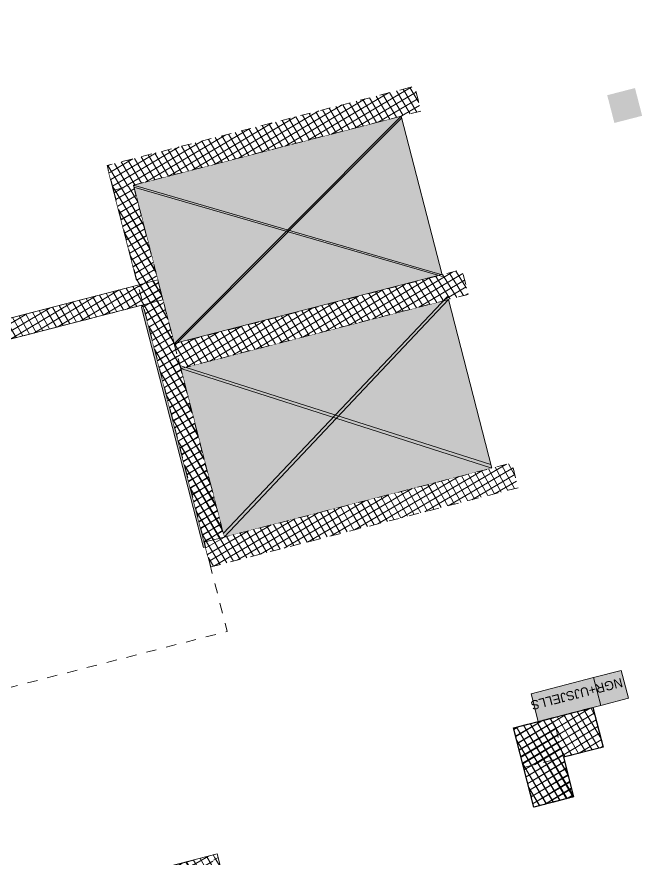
# Model space of a CAD drawing. Header units: metres. Extents: x 7515465 to 7515638, y 4752831 to 4752943.
# Drawn here: x 7515558.58 to 7515564.69, y 4752878.61 to 4752886.84 of the extents above; entities that cross this region are included whole.
import ezdxf

# ---------------------------------------------------------------- set-up
doc = ezdxf.new("R2010")
doc.units = ezdxf.units.M
doc.set_wipeout_variables(frame=1)
for name, pattern in [('Dashed Small', [141.11111111108, 70.55555555554, -70.55555555554]), ('HIDDEN', [0.375, 0.25, -0.125]), ('Wipeout_Contour', [1000, 0, -1000])]:
    doc.linetypes.add(name, pattern=pattern)
for name, color, linetype, lineweight in [('New_Drawing & Figure_Pen_No__1', 7, 'Continuous', 5), ('New_Structural - Bearing_Pen_No__1', 7, 'Continuous', 5), ('New_Structural - Bearing_Pen_No__101', 252, 'Continuous', 5), ('New_Structural - Bearing_Pen_No__27', 7, 'Continuous', 5), ('New_Structural - Bearing_Pen_No__42', 8, 'Continuous', 5)]:
    doc.layers.add(name, color=color, linetype=linetype, lineweight=lineweight)
for name, color, linetype, lineweight, true_color in [('New_Drawing & Figure_Pen_No__82', 7, 'Continuous', 5, 0xaaaaaa), ('New_Structural - Bearing_Pen_No__162', 7, 'Continuous', 5, 0xaaaaaa), ('New_Structural - Bearing_Pen_No__180', 7, 'Continuous', 5, 0xd6cda7), ('New_Structural - Bearing_Pen_No__62', 7, 'Continuous', 5, 0xaaaaaa)]:
    doc.layers.add(name, color=color, linetype=linetype, lineweight=lineweight, true_color=true_color)
doc.layers.add('New_Structural - Bearing', color=7, linetype='Continuous')
doc.styles.add('GENERATED_STYLE_2', font='GOTHIC.TTF')
pattern_1 = [(44.99999999999999, (-27108401.52130333, 59053074.94903519), (-63.63960862090526, 63.63960862090531), [])]
pattern_2 = [(44.99999999999999, (-27108401.52130333, 59053074.94903519), (-45.96193909124158, 45.96193909124162), []), (135.0000000000002, (-27108401.52130333, 59053074.94903519), (45.96193909124145, 45.96193909124175), [])]

# ---------------------------------------------------------------- blocks, each defined once
blk = doc.blocks.new('Wall_2', base_point=(-193387.193404682, 181630.8009172082))
at = {"color": 254, "linetype": 'Wipeout_Contour', "lineweight": 0, "ltscale": 1058448.99315677}
blk.add_wipeout([(-192198.61114723238, 182287.6795434952), (-189978.41359900314, 183514.6878606901), (-190075.15426641706, 183689.73426388207), (-192295.3518146463, 182462.72594667974)], dxfattribs=at).dxf.layer = 'New_Structural - Bearing'
at = {"color": 254, "linetype": 'Wipeout_Contour', "lineweight": 0, "ltscale": 1060907.087523143}
blk.add_wipeout([(-192470.39821782708, 182365.98527926952), (-193483.9340720959, 181805.84732039273), (-193387.19340468198, 181630.8009172082), (-192373.6575504169, 182190.93887608498)], dxfattribs=at).dxf.layer = 'New_Structural - Bearing'
at = {"layer": 'New_Structural - Bearing_Pen_No__1', "color": 7, "linetype": 'Continuous', "lineweight": 5, "flags": 128}
for points in [[(-190075.154266417, 183689.734263882), (-191734.3452722505, 182772.7702911869)], [(-192198.6111472324, 182287.6795434952), (-189978.4135990031, 183514.6878606901)], [(-191909.391675435, 182676.0296237767), (-193483.9340720959, 181805.8473203927)], [(-193387.193404682, 181630.8009172082), (-192418.2943832316, 182166.2700058892)]]:
    blk.add_lwpolyline(points, dxfattribs=at)
at = {"layer": 'New_Structural - Bearing_Pen_No__27', "color": 7, "linetype": 'Continuous', "lineweight": 5}
for p, q in [((-192198.6111472324, 182287.6795434952), (-192295.3518146463, 182462.7259466797)), ((-192470.3982178271, 182365.9852792695), (-192373.6575504169, 182190.938876085))]:
    blk.add_line(p, q, dxfattribs=at)
blk = doc.blocks.new('Wall_3', base_point=(-191637.604604844, 182597.7238880172))
at = {"color": 254, "linetype": 'Wipeout_Contour', "lineweight": 0, "ltscale": 1064842.898525268}
blk.add_wipeout([(-191734.34527225047, 182772.7702911869), (-193040.34428232163, 185135.8967342228), (-193215.3906855099, 185039.1560668126), (-191909.391675435, 182676.0296237767)], dxfattribs=at).dxf.layer = 'New_Structural - Bearing'
at = {"layer": 'New_Structural - Bearing_Pen_No__1', "color": 7, "linetype": 'Continuous', "lineweight": 5, "flags": 128}
for points in [[(-191734.3452722505, 182772.7702911869), (-193040.3442823216, 185135.8967342228)], [(-193215.3906855099, 185039.1560668126), (-191909.391675435, 182676.0296237767)]]:
    blk.add_lwpolyline(points, dxfattribs=at)
blk = doc.blocks.new('Wall_5', base_point=(-191637.604604844, 182597.7238880172))
at = {"color": 254, "linetype": 'Wipeout_Contour', "lineweight": 0, "ltscale": 1064842.898525268}
blk.add_wipeout([(-191734.34527225047, 182772.7702911869), (-193040.34428232163, 185135.8967342228), (-193215.3906855099, 185039.1560668126), (-191909.391675435, 182676.0296237767)], dxfattribs=at).dxf.layer = 'New_Structural - Bearing'
at = {"layer": 'New_Structural - Bearing_Pen_No__1', "color": 7, "linetype": 'Continuous', "lineweight": 5, "flags": 128}
for points in [[(-191734.3452722505, 182772.7702911869), (-193040.3442823216, 185135.8967342228)], [(-193215.3906855099, 185039.1560668126), (-191909.391675435, 182676.0296237767)]]:
    blk.add_lwpolyline(points, dxfattribs=at)
blk = doc.blocks.new('Wall_6', base_point=(-193387.193404682, 181630.8009172082))
at = {"color": 254, "linetype": 'Wipeout_Contour', "lineweight": 0, "ltscale": 1058448.99315677}
blk.add_wipeout([(-192198.61114723238, 182287.6795434952), (-189978.41359900314, 183514.6878606901), (-190075.15426641706, 183689.73426388207), (-192295.3518146463, 182462.72594667974)], dxfattribs=at).dxf.layer = 'New_Structural - Bearing'
at = {"color": 254, "linetype": 'Wipeout_Contour', "lineweight": 0, "ltscale": 1060907.087523143}
blk.add_wipeout([(-192470.39821782708, 182365.98527926952), (-193483.9340720959, 181805.84732039273), (-193387.19340468198, 181630.8009172082), (-192373.6575504169, 182190.93887608498)], dxfattribs=at).dxf.layer = 'New_Structural - Bearing'
at = {"layer": 'New_Structural - Bearing_Pen_No__1', "color": 7, "linetype": 'Continuous', "lineweight": 5, "flags": 128}
for points in [[(-190075.154266417, 183689.734263882), (-191734.3452722505, 182772.7702911869)], [(-192198.6111472324, 182287.6795434952), (-189978.4135990031, 183514.6878606901)], [(-191909.391675435, 182676.0296237767), (-193483.9340720959, 181805.8473203927)], [(-193387.193404682, 181630.8009172082), (-192418.2943832316, 182166.2700058892)]]:
    blk.add_lwpolyline(points, dxfattribs=at)
at = {"layer": 'New_Structural - Bearing_Pen_No__27', "color": 7, "linetype": 'Continuous', "lineweight": 5}
for p, q in [((-192198.6111472324, 182287.6795434952), (-192295.3518146463, 182462.7259466797)), ((-192470.3982178271, 182365.9852792695), (-192373.6575504169, 182190.938876085))]:
    blk.add_line(p, q, dxfattribs=at)
blk = doc.blocks.new('Wall_7', base_point=(-191637.604604844, 182597.7238880172))
at = {"color": 254, "linetype": 'Wipeout_Contour', "lineweight": 0, "ltscale": 1064842.898525268}
blk.add_wipeout([(-191734.34527225047, 182772.7702911869), (-193040.34428232163, 185135.8967342228), (-193215.3906855099, 185039.1560668126), (-191909.391675435, 182676.0296237767)], dxfattribs=at).dxf.layer = 'New_Structural - Bearing'
at = {"layer": 'New_Structural - Bearing_Pen_No__1', "color": 7, "linetype": 'Continuous', "lineweight": 5, "flags": 128}
for points in [[(-191734.3452722505, 182772.7702911869), (-193040.3442823216, 185135.8967342228)], [(-193215.3906855099, 185039.1560668126), (-191909.391675435, 182676.0296237767)]]:
    blk.add_lwpolyline(points, dxfattribs=at)
blk = doc.blocks.new('Wall_8', base_point=(-191637.604604844, 182597.7238880172))
at = {"color": 254, "linetype": 'Wipeout_Contour', "lineweight": 0, "ltscale": 1064842.898525268}
blk.add_wipeout([(-191734.34527225047, 182772.7702911869), (-193040.34428232163, 185135.8967342228), (-193215.3906855099, 185039.1560668126), (-191909.391675435, 182676.0296237767)], dxfattribs=at).dxf.layer = 'New_Structural - Bearing'
at = {"layer": 'New_Structural - Bearing_Pen_No__1', "color": 7, "linetype": 'Continuous', "lineweight": 5, "flags": 128}
for points in [[(-191734.3452722505, 182772.7702911869), (-193040.3442823216, 185135.8967342228)], [(-193215.3906855099, 185039.1560668126), (-191909.391675435, 182676.0296237767)]]:
    blk.add_lwpolyline(points, dxfattribs=at)
blk = doc.blocks.new('Wall_9', base_point=(-191637.604604844, 182597.7238880172))
at = {"color": 254, "linetype": 'Wipeout_Contour', "lineweight": 0, "ltscale": 1064842.898525268}
blk.add_wipeout([(-191734.34527225047, 182772.7702911869), (-193040.34428232163, 185135.8967342228), (-193215.3906855099, 185039.1560668126), (-191909.391675435, 182676.0296237767)], dxfattribs=at).dxf.layer = 'New_Structural - Bearing'
at = {"layer": 'New_Structural - Bearing_Pen_No__1', "color": 7, "linetype": 'Continuous', "lineweight": 5, "flags": 128}
for points in [[(-191734.3452722505, 182772.7702911869), (-193040.3442823216, 185135.8967342228)], [(-193215.3906855099, 185039.1560668126), (-191909.391675435, 182676.0296237767)]]:
    blk.add_lwpolyline(points, dxfattribs=at)
blk = doc.blocks.new('Wall_10', base_point=(-193387.193404682, 181630.8009172082))
at = {"color": 254, "linetype": 'Wipeout_Contour', "lineweight": 0, "ltscale": 1058448.99315677}
blk.add_wipeout([(-192198.61114723238, 182287.6795434952), (-189978.41359900314, 183514.6878606901), (-190075.15426641706, 183689.73426388207), (-192295.3518146463, 182462.72594667974)], dxfattribs=at).dxf.layer = 'New_Structural - Bearing'
at = {"color": 254, "linetype": 'Wipeout_Contour', "lineweight": 0, "ltscale": 1060907.087523143}
blk.add_wipeout([(-192470.39821782708, 182365.98527926952), (-193483.9340720959, 181805.84732039273), (-193387.19340468198, 181630.8009172082), (-192373.6575504169, 182190.93887608498)], dxfattribs=at).dxf.layer = 'New_Structural - Bearing'
at = {"layer": 'New_Structural - Bearing_Pen_No__1', "color": 7, "linetype": 'Continuous', "lineweight": 5, "flags": 128}
for points in [[(-190075.154266417, 183689.734263882), (-191734.3452722505, 182772.7702911869)], [(-192198.6111472324, 182287.6795434952), (-189978.4135990031, 183514.6878606901)], [(-191909.391675435, 182676.0296237767), (-193483.9340720959, 181805.8473203927)], [(-193387.193404682, 181630.8009172082), (-192418.2943832316, 182166.2700058892)]]:
    blk.add_lwpolyline(points, dxfattribs=at)
at = {"layer": 'New_Structural - Bearing_Pen_No__27', "color": 7, "linetype": 'Continuous', "lineweight": 5}
for p, q in [((-192198.6111472324, 182287.6795434952), (-192295.3518146463, 182462.7259466797)), ((-192470.3982178271, 182365.9852792695), (-192373.6575504169, 182190.938876085))]:
    blk.add_line(p, q, dxfattribs=at)
blk = doc.blocks.new('Wall_11', base_point=(-192373.6575504281, 182190.9388760701))
at = {"color": 254, "linetype": 'Wipeout_Contour', "lineweight": 0, "ltscale": 1053906.958562877}
blk.add_wipeout([(-192373.6575504318, 182190.93887607747), (-190903.14050896093, 179530.1269774511), (-190728.0941057764, 179626.86764486128), (-192198.61114724725, 182287.67954348767)], dxfattribs=at).dxf.layer = 'New_Structural - Bearing'
at = {"layer": 'New_Structural - Bearing_Pen_No__1', "color": 7, "linetype": 'Continuous', "lineweight": 5, "flags": 128}
for points in [[(-190728.0941057764, 179626.8676448613), (-192198.6111472473, 182287.6795434877)], [(-192373.6575504318, 182190.9388760775), (-190903.1405089609, 179530.1269774511)], [(-190903.1405089609, 179530.1269774511), (-190728.0941057764, 179626.8676448613)]]:
    blk.add_lwpolyline(points, dxfattribs=at)
blk = doc.blocks.new('Wall_12', base_point=(-191637.604604844, 182597.7238880172))
at = {"color": 254, "linetype": 'Wipeout_Contour', "lineweight": 0, "ltscale": 1064842.898525268}
blk.add_wipeout([(-191734.34527225047, 182772.7702911869), (-193040.34428232163, 185135.8967342228), (-193215.3906855099, 185039.1560668126), (-191909.391675435, 182676.0296237767)], dxfattribs=at).dxf.layer = 'New_Structural - Bearing'
at = {"layer": 'New_Structural - Bearing_Pen_No__1', "color": 7, "linetype": 'Continuous', "lineweight": 5, "flags": 128}
for points in [[(-191734.3452722505, 182772.7702911869), (-193040.3442823216, 185135.8967342228)], [(-193215.3906855099, 185039.1560668126), (-191909.391675435, 182676.0296237767)]]:
    blk.add_lwpolyline(points, dxfattribs=at)
blk = doc.blocks.new('Slab_4', base_point=(-209152.8618583754, 189560.4187105522))
at = {"layer": 'New_Structural - Bearing_Pen_No__62', "color": 253, "linetype": 'HIDDEN', "lineweight": 5, "true_color": 0xaaaaaa, "flags": 128}
blk.add_lwpolyline([(-190751.6841235049, 179669.5523592383), (-192198.6111472286, 182287.6795434877), (-189316.0774598792, 183880.7327435538), (-187869.1504361629, 181262.6055593044)], close=True, dxfattribs=at)
blk = doc.blocks.new('Wall_23', base_point=(-190061.3137764372, 183468.8772592917))
at = {"layer": 'New_Structural - Bearing_Pen_No__162', "linetype": 'Continuous', "lineweight": 5, "true_color": 0xaaaaaa}
for points in [[(-192361.7091612965, 182334.7148138434), (-192388.8877043985, 182342.5459567904), (-192379.2140043192, 182325.041113764)], [(-192171.4593595751, 182279.8968154788), (-192198.6379026771, 182287.7279584259), (-192188.964202594, 182270.2231153995)]]:
    blk.add_hatch(color=253, dxfattribs=at).paths.add_polyline_path(points)
at = {"color": 254, "linetype": 'Wipeout_Contour', "lineweight": 0, "ltscale": 794870.589082917}
blk.add_wipeout([(-192198.63790267706, 182287.7279573083), (-192361.7091612965, 182334.7148149535), (-192303.66696080565, 182229.6857568249)], dxfattribs=at).dxf.layer = 'New_Structural - Bearing'
at = {"layer": 'New_Structural - Bearing_Pen_No__101', "linetype": 'Continuous', "lineweight": 5}
h = blk.add_hatch(dxfattribs=at)
h.set_pattern_fill('MASONRY_BLOCK', color=252, style=0, pattern_type=2)
h.set_pattern_definition(pattern_1)
h.paths.add_polyline_path([(-192198.6379026771, 182287.7279573083), (-192361.7091612965, 182334.7148149535), (-192303.6669608057, 182229.6857568249)])
at = {"layer": 'New_Structural - Bearing_Pen_No__162', "linetype": 'Continuous', "lineweight": 5, "true_color": 0xaaaaaa}
for points in [[(-190129.0296650454, 183591.4111723453), (-192371.382861536, 182352.2196611688), (-192361.7091743648, 182334.7148140073), (-190119.3559778742, 183573.9063251838)], [(-192171.4593595751, 182279.8968156353), (-190051.640076194, 183451.3724164292), (-190061.3137764335, 183468.8772592917), (-192181.1330598146, 182297.4016584978)], [(-192388.8877043985, 182342.5459565446), (-192361.7091612965, 182334.7148140073), (-192371.3828613795, 182352.2196570262)], [(-192198.6379026771, 182287.7279581726), (-192171.4593595751, 182279.8968156353), (-192181.1330596581, 182297.4016586617)]]:
    blk.add_hatch(color=253, dxfattribs=at).paths.add_polyline_path(points)
at = {"color": 254, "linetype": 'Wipeout_Contour', "lineweight": 0, "ltscale": 794948.8292588308}
blk.add_wipeout([(-192361.7091612965, 182334.71481347087), (-192198.63790267706, 182287.727958262), (-192256.6801031679, 182392.75701639804)], dxfattribs=at).dxf.layer = 'New_Structural - Bearing'
at = {"layer": 'New_Structural - Bearing_Pen_No__101', "linetype": 'Continuous', "lineweight": 5}
h = blk.add_hatch(dxfattribs=at)
h.set_pattern_fill('MASONRY_BLOCK', color=252, style=0, pattern_type=2)
h.set_pattern_definition(pattern_1)
h.paths.add_polyline_path([(-192361.7091612965, 182334.7148134708), (-192198.6379026771, 182287.727958262), (-192256.6801031679, 182392.757016398)])
at = {"layer": 'New_Structural - Bearing_Pen_No__1', "color": 7, "linetype": 'Continuous', "lineweight": 5}
blk.add_line((-192361.7091612965, 182334.7148140073), (-192303.6669598594, 182229.6857568249), dxfattribs=at)
at = {"layer": 'New_Structural - Bearing_Pen_No__1', "color": 7, "linetype": 'Continuous', "lineweight": 5, "flags": 128}
blk.add_lwpolyline([(-192388.8877043985, 182342.5459566265), (-192379.2140041627, 182325.041113764)], dxfattribs=at)
at = {"color": 254, "linetype": 'Wipeout_Contour', "lineweight": 0, "ltscale": 1058351.963124167}
blk.add_wipeout([(-192198.6379026771, 182287.727958262), (-190061.3137764335, 183468.87725929174), (-190119.35597787428, 183573.9063164741), (-192256.6801041216, 182392.75701544437)], dxfattribs=at).dxf.layer = 'New_Structural - Bearing'
at = {"layer": 'New_Structural - Bearing_Pen_No__101', "linetype": 'Continuous', "lineweight": 5}
h = blk.add_hatch(dxfattribs=at)
h.set_pattern_fill('MASONRY_BLOCK', color=252, style=0, pattern_type=2)
h.set_pattern_definition(pattern_1)
h.paths.add_polyline_path([(-192198.6379026771, 182287.727958262), (-190061.3137764335, 183468.8772592917), (-190119.3559778742, 183573.9063164741), (-192256.6801041216, 182392.7570154443)])
at = {"layer": 'New_Structural - Bearing_Pen_No__1', "color": 7, "linetype": 'Continuous', "lineweight": 5}
for p, q in [((-190119.3559778742, 183573.9063164741), (-192256.6801041216, 182392.7570154443)), ((-192198.6379026771, 182287.727958262), (-190061.3137764335, 183468.8772592917)), ((-192256.6801041216, 182392.7570154443), (-192361.7091612965, 182334.7148140073)), ((-192198.6379026771, 182287.727958262), (-192188.9642024338, 182270.2231153995))]:
    blk.add_line(p, q, dxfattribs=at)
at = {"layer": 'New_Structural - Bearing_Pen_No__1', "color": 7, "linetype": 'Continuous', "lineweight": 5, "flags": 128}
for points in [[(-190129.0296781138, 183591.4111593366), (-192388.8877043985, 182342.5459566265)], [(-190119.3559778742, 183573.9063164741), (-190129.0296781138, 183591.4111593366)], [(-190061.3137764335, 183468.8772592917), (-190119.3559778742, 183573.9063164741)], [(-192171.4593595751, 182279.8968156353), (-190051.640076194, 183451.3724164292)], [(-190051.640076194, 183451.3724164292), (-190061.3137764335, 183468.8772592917)]]:
    blk.add_lwpolyline(points, dxfattribs=at)
blk = doc.blocks.new('Wall_27', base_point=(-186124.2004959248, 182406.5542642549))
at = {"color": 254, "linetype": 'Wipeout_Contour', "lineweight": 0, "ltscale": 1046001.69174386}
blk.add_wipeout([(-185905.3924919441, 182527.48009851578), (-186846.37973239642, 184230.13975850496), (-187065.1877363771, 184109.21392424408), (-186124.20049592477, 182406.5542642549)], dxfattribs=at).dxf.layer = 'New_Structural - Bearing'
at = {"layer": 'New_Structural - Bearing_Pen_No__42', "linetype": 'Continuous', "lineweight": 5}
h = blk.add_hatch(dxfattribs=at)
h.set_pattern_fill('CONCRETE_BLOCK', color=8, style=0, pattern_type=2)
h.set_pattern_definition(pattern_2)
h.paths.add_polyline_path([(-185905.3924919441, 182527.4800985157), (-186846.3797323965, 184230.1397585049), (-187065.1877363771, 184109.213924244), (-186124.2004959248, 182406.5542642549)])
at = {"layer": 'New_Structural - Bearing_Pen_No__42', "color": 8, "linetype": 'Dashed Small', "lineweight": 5, "flags": 128}
for points in [[(-185905.3924919441, 182527.4800985157), (-186846.3797323965, 184230.1397585049)], [(-187065.1877363771, 184109.213924244), (-186124.2004959248, 182406.5542642549)], [(-186124.2004959248, 182406.5542642549), (-185905.3924919441, 182527.4800985157)]]:
    blk.add_lwpolyline(points, dxfattribs=at)
blk = doc.blocks.new('Wall_28', base_point=(-185928.4848941974, 182052.4186867848))
at = {"layer": 'New_Structural - Bearing', "linetype": 'Continuous', "lineweight": 0, "true_color": 0x000000}
h = blk.add_hatch(dxfattribs=at)
h.set_pattern_fill('CONCRETE_BLOCK', color=18, style=0, pattern_type=2)
h.set_pattern_definition(pattern_2)
h.paths.add_polyline_path([(-186967.3055653423, 184448.9477637708), (-187186.1135705933, 184328.0219257176), (-186846.3797323443, 184230.1397585198)])
h = blk.add_hatch(dxfattribs=at)
h.set_pattern_fill('CONCRETE_BLOCK', color=18, style=0, pattern_type=2)
h.set_pattern_definition(pattern_2)
h.paths.add_polyline_path([(-186846.3797323443, 184230.1397572532), (-187186.1135705933, 184328.0219295099), (-187065.1877375953, 184109.2139242589)])
h = blk.add_hatch(dxfattribs=at)
h.set_pattern_fill('CONCRETE_BLOCK', color=18, style=0, pattern_type=2)
h.set_pattern_definition(pattern_2)
h.paths.add_polyline_path([(-187065.187736325, 184109.2139242589), (-185928.4848941974, 182052.4186867848), (-185709.676890213, 182173.3445210531), (-186846.3797323443, 184230.1397585198)])
at = {"layer": 'New_Structural - Bearing_Pen_No__27', "color": 7, "linetype": 'Continuous', "lineweight": 5, "flags": 128}
for points in [[(-187186.1135705933, 184328.0219282433), (-186967.3055666126, 184448.9477625042)], [(-187186.1135705933, 184328.0219282433), (-185928.4848941974, 182052.4186867848)], [(-185709.676890213, 182173.3445210531), (-186846.3797323443, 184230.1397585198)], [(-185709.676890213, 182173.3445210531), (-185928.4848941974, 182052.4186867848)]]:
    blk.add_lwpolyline(points, dxfattribs=at)
blk = doc.blocks.new('Column_89', base_point=(-194070.0244152807, 183025.5309308693))
at = {"color": 254, "linetype": 'Wipeout_Contour', "lineweight": 0, "ltscale": 1067046.443266041}
blk.add_wipeout([(-193210.88024084273, 181729.3842233047), (-194710.360585738, 184442.6034727022), (-194929.1685897224, 184321.67763844132), (-193429.68824482712, 181608.4583890438)], dxfattribs=at).dxf.layer = 'New_Structural - Bearing'
at = {"layer": 'New_Structural - Bearing_Pen_No__42', "linetype": 'Continuous', "lineweight": 5}
h = blk.add_hatch(dxfattribs=at)
h.set_pattern_fill('CONCRETE_BLOCK', color=8, style=0, pattern_type=2)
h.set_pattern_definition(pattern_2)
h.paths.add_polyline_path([(-193210.8802408427, 181729.3842233047), (-194710.360585738, 184442.6034727022), (-194929.1685897224, 184321.6776384413), (-193429.6882448271, 181608.4583890438)])
at = {"layer": 'New_Structural - Bearing_Pen_No__42', "color": 8, "linetype": 'Dashed Small', "lineweight": 5, "flags": 128}
blk.add_lwpolyline([(-193210.8802408427, 181729.3842233047), (-194710.360585738, 184442.6034727022), (-194929.1685897224, 184321.6776384413), (-193429.6882448271, 181608.4583890438)], close=True, dxfattribs=at)
blk = doc.blocks.new('Column_90', base_point=(-192499.2155195288, 184007.9053060636))
at = {"color": 254, "linetype": 'Wipeout_Contour', "lineweight": 0, "ltscale": 1065195.260084707}
blk.add_wipeout([(-191688.441678796, 182799.28180009127), (-193091.18135627735, 185337.4546462968), (-193309.989360258, 185216.52881203592), (-191907.24968277666, 182678.3559658304)], dxfattribs=at).dxf.layer = 'New_Structural - Bearing'
at = {"layer": 'New_Structural - Bearing_Pen_No__42', "linetype": 'Continuous', "lineweight": 5}
h = blk.add_hatch(dxfattribs=at)
h.set_pattern_fill('CONCRETE_BLOCK', color=8, style=0, pattern_type=2)
h.set_pattern_definition(pattern_2)
h.paths.add_polyline_path([(-191688.441678796, 182799.2818000913), (-193091.1813562773, 185337.4546462968), (-193309.989360258, 185216.5288120359), (-191907.2496827766, 182678.3559658304)])
at = {"layer": 'New_Structural - Bearing_Pen_No__42', "color": 8, "linetype": 'Dashed Small', "lineweight": 5, "flags": 128}
blk.add_lwpolyline([(-191688.441678796, 182799.2818000913), (-193091.1813562773, 185337.4546462968), (-193309.989360258, 185216.5288120359), (-191907.2496827766, 182678.3559658304)], close=True, dxfattribs=at)
blk = doc.blocks.new('Column_91', base_point=(-190744.1427545846, 184863.603611812))
at = {"color": 254, "linetype": 'Wipeout_Contour', "lineweight": 0, "ltscale": 1062510.981170863}
blk.add_wipeout([(-189884.99858014655, 183567.45690424737), (-191384.4789250381, 186280.6761536449), (-191603.2869290225, 186159.75031937656), (-190103.80658413094, 183446.5310699865)], dxfattribs=at).dxf.layer = 'New_Structural - Bearing'
at = {"layer": 'New_Structural - Bearing_Pen_No__42', "linetype": 'Continuous', "lineweight": 5}
h = blk.add_hatch(dxfattribs=at)
h.set_pattern_fill('CONCRETE_BLOCK', color=8, style=0, pattern_type=2)
h.set_pattern_definition(pattern_2)
h.paths.add_polyline_path([(-189884.9985801466, 183567.4569042474), (-191384.4789250381, 186280.6761536449), (-191603.2869290225, 186159.7503193766), (-190103.806584131, 183446.5310699865)])
at = {"layer": 'New_Structural - Bearing_Pen_No__42', "color": 8, "linetype": 'Dashed Small', "lineweight": 5, "flags": 128}
blk.add_lwpolyline([(-189884.9985801466, 183567.4569042474), (-191384.4789250381, 186280.6761536449), (-191603.2869290225, 186159.7503193766), (-190103.806584131, 183446.5310699865)], close=True, dxfattribs=at)
blk = doc.blocks.new('Column_92', base_point=(-191705.7136966325, 182675.4808961749))
at = {"color": 254, "linetype": 'Wipeout_Contour', "lineweight": 0, "ltscale": 1059239.577973755}
blk.add_wipeout([(-193210.88019118836, 181729.3842712641), (-190103.80653465545, 183446.53111789378), (-190200.5472020731, 183621.57752108577), (-193307.620858606, 181904.43067444864)], dxfattribs=at).dxf.layer = 'New_Structural - Bearing'
at = {"layer": 'New_Structural - Bearing_Pen_No__42', "linetype": 'Continuous', "lineweight": 5}
h = blk.add_hatch(dxfattribs=at)
h.set_pattern_fill('CONCRETE_BLOCK', color=8, style=0, pattern_type=2)
h.set_pattern_definition(pattern_2)
h.paths.add_polyline_path([(-193210.8801911883, 181729.3842712641), (-190103.8065346554, 183446.5311178938), (-190200.547202073, 183621.5775210857), (-193307.620858606, 181904.4306744486)])
at = {"layer": 'New_Structural - Bearing_Pen_No__42', "color": 8, "linetype": 'Dashed Small', "lineweight": 5, "flags": 128}
blk.add_lwpolyline([(-193210.8801911883, 181729.3842712641), (-190103.8065346554, 183446.5311178938), (-190200.547202073, 183621.5775210857), (-193307.620858606, 181904.4306744486)], close=True, dxfattribs=at)
blk = doc.blocks.new('Column_138', base_point=(-194070.0244152248, 183025.5309308842))
at = {"layer": 'New_Structural - Bearing_Pen_No__42', "linetype": 'Continuous', "lineweight": 5}
h = blk.add_hatch(dxfattribs=at)
h.set_pattern_fill('CONCRETE_BLOCK', color=8, style=0, pattern_type=2)
h.set_pattern_definition(pattern_2)
h.paths.add_polyline_path([(-193210.8802407831, 181729.3842233196), (-194710.3605856821, 184442.6034727171), (-194929.1685896628, 184321.6776384488), (-193429.6882447675, 181608.4583890587)])
at = {"layer": 'New_Structural - Bearing_Pen_No__42', "color": 8, "linetype": 'Dashed Small', "lineweight": 5, "flags": 128}
blk.add_lwpolyline([(-193210.8802407831, 181729.3842233196), (-194710.3605856821, 184442.6034727171), (-194929.1685896628, 184321.6776384488), (-193429.6882447675, 181608.4583890587)], close=True, dxfattribs=at)
blk = doc.blocks.new('Column_139', base_point=(-192499.2155194767, 184007.9053060934))
at = {"layer": 'New_Structural - Bearing_Pen_No__42', "linetype": 'Continuous', "lineweight": 5}
h = blk.add_hatch(dxfattribs=at)
h.set_pattern_fill('CONCRETE_BLOCK', color=8, style=0, pattern_type=2)
h.set_pattern_definition(pattern_2)
h.paths.add_polyline_path([(-191688.4416787438, 182799.2818001211), (-193091.1813562252, 185337.4546463266), (-193309.9893602096, 185216.5288120583), (-191907.2496827282, 182678.3559658602)])
at = {"layer": 'New_Structural - Bearing_Pen_No__42', "color": 8, "linetype": 'Dashed Small', "lineweight": 5, "flags": 128}
blk.add_lwpolyline([(-191688.4416787438, 182799.2818001211), (-193091.1813562252, 185337.4546463266), (-193309.9893602096, 185216.5288120583), (-191907.2496827282, 182678.3559658602)], close=True, dxfattribs=at)
blk = doc.blocks.new('Column_140', base_point=(-190744.1427545398, 184863.6036118269))
at = {"layer": 'New_Structural - Bearing_Pen_No__42', "linetype": 'Continuous', "lineweight": 5}
h = blk.add_hatch(dxfattribs=at)
h.set_pattern_fill('CONCRETE_BLOCK', color=8, style=0, pattern_type=2)
h.set_pattern_definition(pattern_2)
h.paths.add_polyline_path([(-189884.9985801019, 183567.4569042623), (-191384.4789249972, 186280.6761536598), (-191603.2869289815, 186159.7503193915), (-190103.8065840825, 183446.5310700014)])
at = {"layer": 'New_Structural - Bearing_Pen_No__42', "color": 8, "linetype": 'Dashed Small', "lineweight": 5, "flags": 128}
blk.add_lwpolyline([(-189884.9985801019, 183567.4569042623), (-191384.4789249972, 186280.6761536598), (-191603.2869289815, 186159.7503193915), (-190103.8065840825, 183446.5310700014)], close=True, dxfattribs=at)
blk = doc.blocks.new('Column_141', base_point=(-191705.7136965729, 182675.4808961749))
at = {"layer": 'New_Structural - Bearing_Pen_No__42', "linetype": 'Continuous', "lineweight": 5}
h = blk.add_hatch(dxfattribs=at)
h.set_pattern_fill('CONCRETE_BLOCK', color=8, style=0, pattern_type=2)
h.set_pattern_definition(pattern_2)
h.paths.add_polyline_path([(-193210.8801911287, 181729.3842712641), (-190103.8065346032, 183446.5311178938), (-190200.5472020172, 183621.5775210857), (-193307.6208585426, 181904.4306744486)])
at = {"layer": 'New_Structural - Bearing_Pen_No__42', "color": 8, "linetype": 'Dashed Small', "lineweight": 5, "flags": 128}
blk.add_lwpolyline([(-193210.8801911287, 181729.3842712641), (-190103.8065346032, 183446.5311178938), (-190200.5472020172, 183621.5775210857), (-193307.6208585426, 181904.4306744486)], close=True, dxfattribs=at)
blk = doc.blocks.new('Wall_31', base_point=(-192198.6111472286, 182287.6795434877))
at = {"layer": 'New_Structural - Bearing', "linetype": 'Continuous', "lineweight": 0, "true_color": 0x000000}
h = blk.add_hatch(dxfattribs=at)
h.set_pattern_fill('CONCRETE_BLOCK', color=18, style=0, pattern_type=2)
h.set_pattern_definition(pattern_2)
h.paths.add_polyline_path([(-192295.3518146463, 182462.7259466797), (-192470.3982178271, 182365.9852792695), (-192373.6575504169, 182190.938876085), (-192198.6111472324, 182287.6795434952)])
h = blk.add_hatch(dxfattribs=at)
h.set_pattern_fill('CONCRETE_BLOCK', color=18, style=0, pattern_type=2)
h.set_pattern_definition(pattern_2)
h.paths.add_polyline_path([(-192295.3518146463, 182462.7259466797), (-192470.3982178271, 182365.9852792695), (-192373.6575504169, 182190.938876085), (-192198.6111472324, 182287.6795434952)])
h = blk.add_hatch(dxfattribs=at)
h.set_pattern_fill('CONCRETE_BLOCK', color=18, style=0, pattern_type=2)
h.set_pattern_definition(pattern_2)
h.paths.add_polyline_path([(-192295.3518146463, 182462.7259466797), (-192470.3982178271, 182365.9852792695), (-192373.6575504169, 182190.938876085), (-192198.6111472324, 182287.6795434952)])
h = blk.add_hatch(dxfattribs=at)
h.set_pattern_fill('CONCRETE_BLOCK', color=18, style=0, pattern_type=2)
h.set_pattern_definition(pattern_2)
h.paths.add_polyline_path([(-190654.9434561022, 179494.5059560463), (-192198.6111472324, 182287.6795434952), (-192373.6575504169, 182190.938876085), (-190829.9898592867, 179397.7652886361)])
h = blk.add_hatch(dxfattribs=at)
h.set_pattern_fill('CONCRETE_BLOCK', color=18, style=0, pattern_type=2)
h.set_pattern_definition(pattern_2)
h.paths.add_polyline_path([(-190829.9898592904, 179397.7652886361), (-190630.7582892478, 179450.744356662), (-190654.9434571303, 179494.5059572086)])
h = blk.add_hatch(dxfattribs=at)
h.set_pattern_fill('CONCRETE_BLOCK', color=18, style=0, pattern_type=2)
h.set_pattern_definition(pattern_2)
h.paths.add_polyline_path([(-190829.9898592867, 179397.7652883753), (-190805.8046914041, 179354.0036878437), (-190630.7582892515, 179450.7443564087)])
at = {"layer": 'New_Structural - Bearing_Pen_No__1', "color": 7, "linetype": 'Continuous', "lineweight": 5}
blk.add_line((-192295.3518146463, 182462.7259466797), (-192470.3982178271, 182365.9852792695), dxfattribs=at)
blk.add_line((-192295.3518146463, 182462.7259466797), (-192470.3982178271, 182365.9852792695), dxfattribs=at)
blk.add_line((-192295.3518146463, 182462.7259466797), (-192470.3982178271, 182365.9852792695), dxfattribs=at)
at = {"layer": 'New_Structural - Bearing_Pen_No__27', "color": 7, "linetype": 'Continuous', "lineweight": 5}
for p, q in [((-192198.6111472324, 182287.6795434952), (-192295.3518146463, 182462.7259466797)), ((-192198.6111472324, 182287.6795434952), (-192295.3518146463, 182462.7259466797)), ((-192198.6111472324, 182287.6795434952), (-192295.3518146463, 182462.7259466797)), ((-192470.3982178271, 182365.9852792695), (-192373.6575504169, 182190.938876085)), ((-192470.3982178271, 182365.9852792695), (-192373.6575504169, 182190.938876085)), ((-192470.3982178271, 182365.9852792695), (-192373.6575504169, 182190.938876085))]:
    blk.add_line(p, q, dxfattribs=at)
at = {"layer": 'New_Structural - Bearing_Pen_No__27', "color": 7, "linetype": 'Continuous', "lineweight": 5, "flags": 128}
for points in [[(-190630.7582892515, 179450.7443552539), (-192198.6111472324, 182287.6795434952)], [(-192373.6575504169, 182190.938876085), (-190829.9898592904, 179397.7652886435)]]:
    blk.add_lwpolyline(points, dxfattribs=at)
blk = doc.blocks.new('Column_149', base_point=(-189120.1708390415, 187269.3665515259))
at = {"color": 254, "linetype": 'Wipeout_Contour', "lineweight": 0, "ltscale": 1064603.621103966}
blk.add_wipeout([(-188751.64310102162, 187016.0144125819), (-189138.60577069593, 187716.20002531257), (-189488.698577065, 187522.71869047728), (-189101.73590738696, 186822.5330777466)], dxfattribs=at).dxf.layer = 'New_Structural - Bearing'
at = {"layer": 'New_Structural - Bearing_Pen_No__42', "linetype": 'Continuous', "lineweight": 5}
h = blk.add_hatch(dxfattribs=at)
h.set_pattern_fill('CONCRETE_BLOCK', color=8, style=0, pattern_type=2)
h.set_pattern_definition(pattern_2)
h.paths.add_polyline_path([(-188751.6431010216, 187016.0144125819), (-189138.605770696, 187716.2000253126), (-189488.698577065, 187522.7186904773), (-189101.735907387, 186822.5330777466)])
at = {"layer": 'New_Structural - Bearing_Pen_No__42', "color": 8, "linetype": 'Dashed Small', "lineweight": 5, "flags": 128}
blk.add_lwpolyline([(-188751.6431010216, 187016.0144125819), (-189138.605770696, 187716.2000253126), (-189488.698577065, 187522.7186904773), (-189101.735907387, 186822.5330777466)], close=True, dxfattribs=at)
blk = doc.blocks.new('Column_150', base_point=(-188848.3837683946, 187191.0608157814))
at = {"color": 254, "linetype": 'Wipeout_Contour', "lineweight": 0, "ltscale": 1063611.628506697}
blk.add_wipeout([(-189101.7359073572, 186822.533077769), (-188401.55029460788, 187209.4957474098), (-188595.031629432, 187559.58855379376), (-189295.2172421813, 187172.62588414553)], dxfattribs=at).dxf.layer = 'New_Structural - Bearing'
at = {"layer": 'New_Structural - Bearing_Pen_No__42', "linetype": 'Continuous', "lineweight": 5}
h = blk.add_hatch(dxfattribs=at)
h.set_pattern_fill('CONCRETE_BLOCK', color=8, style=0, pattern_type=2)
h.set_pattern_definition(pattern_2)
h.paths.add_polyline_path([(-189101.7359073572, 186822.533077769), (-188401.5502946079, 187209.4957474098), (-188595.031629432, 187559.5885537937), (-189295.2172421813, 187172.6258841455)])
at = {"layer": 'New_Structural - Bearing_Pen_No__42', "color": 8, "linetype": 'Dashed Small', "lineweight": 5, "flags": 128}
blk.add_lwpolyline([(-189101.7359073572, 186822.533077769), (-188401.5502946079, 187209.4957474098), (-188595.031629432, 187559.5885537937), (-189295.2172421813, 187172.6258841455)], close=True, dxfattribs=at)
blk = doc.blocks.new('Column_161', base_point=(-189120.1708389856, 187269.3665515408))
at = {"layer": 'New_Structural - Bearing_Pen_No__42', "linetype": 'Continuous', "lineweight": 5}
h = blk.add_hatch(dxfattribs=at)
h.set_pattern_fill('CONCRETE_BLOCK', color=8, style=0, pattern_type=2)
h.set_pattern_definition(pattern_2)
h.paths.add_polyline_path([(-188751.643100962, 187016.0144125894), (-189138.6057706401, 187716.2000253275), (-189488.6985770054, 187522.7186904922), (-189101.7359073274, 186822.5330777615)])
at = {"layer": 'New_Structural - Bearing_Pen_No__42', "color": 8, "linetype": 'Dashed Small', "lineweight": 5, "flags": 128}
blk.add_lwpolyline([(-188751.643100962, 187016.0144125894), (-189138.6057706401, 187716.2000253275), (-189488.6985770054, 187522.7186904922), (-189101.7359073274, 186822.5330777615)], close=True, dxfattribs=at)
blk = doc.blocks.new('Column_162', base_point=(-188848.3837683424, 187191.0608158112))
at = {"layer": 'New_Structural - Bearing_Pen_No__42', "linetype": 'Continuous', "lineweight": 5}
h = blk.add_hatch(dxfattribs=at)
h.set_pattern_fill('CONCRETE_BLOCK', color=8, style=0, pattern_type=2)
h.set_pattern_definition(pattern_2)
h.paths.add_polyline_path([(-189101.7359073088, 186822.5330777988), (-188401.5502945557, 187209.4957474396), (-188595.0316293798, 187559.5885538235), (-189295.2172421291, 187172.6258841753)])
at = {"layer": 'New_Structural - Bearing_Pen_No__42', "color": 8, "linetype": 'Dashed Small', "lineweight": 5, "flags": 128}
blk.add_lwpolyline([(-189101.7359073088, 186822.5330777988), (-188401.5502945557, 187209.4957474396), (-188595.0316293798, 187559.5885538235), (-189295.2172421291, 187172.6258841753)], close=True, dxfattribs=at)

msp = doc.modelspace()

# ---------------------------------------------------------------- hatches: boundary and pattern name
at = {"layer": 'New_Structural - Bearing_Pen_No__180', "linetype": 'Continuous', "lineweight": 5}
msp.add_hatch(color=1, dxfattribs=at).paths.add_polyline_path([(7515564.344965781, 4752886.074825094), (7515564.616091889, 4752886.144758157), (7515564.686024954, 4752885.87363205), (7515564.414898845, 4752885.803698986)])
at = {"layer": 'New_Structural - Bearing_Pen_No__180', "linetype": 'Continuous', "lineweight": 0, "true_color": 0x4a473a}
for points in [[(7515562.731735649, 4752884.32122644), (7515560.117340116, 4752883.646887386), (7515559.717731235, 4752885.196160957), (7515562.332126766, 4752885.870500013)], [(7515563.218763161, 4752882.433050353), (7515560.604367627, 4752881.758711301), (7515560.179784767, 4752883.404808359), (7515562.794180298, 4752884.079147413)]]:
    msp.add_hatch(color=49, dxfattribs=at).paths.add_polyline_path(points)

# ---------------------------------------------------------------- linework, layer by layer
at = {"layer": 'New_Structural - Bearing_Pen_No__1', "color": 7, "linetype": 'Continuous', "lineweight": 5, "flags": 128}
for points in [[(7515562.731735649, 4752884.32122644), (7515560.117340116, 4752883.646887386), (7515559.717731235, 4752885.196160957), (7515562.332126766, 4752885.870500013)], [(7515563.218763161, 4752882.433050353), (7515560.604367627, 4752881.758711301), (7515560.179784767, 4752883.404808359), (7515562.794180298, 4752884.079147413)]]:
    msp.add_lwpolyline(points, close=True, dxfattribs=at)

# ---------------------------------------------------------------- next in the draw order: block references
at = {"layer": 'New_Structural - Bearing', "color": 7, "lineweight": 5, "xscale": 0.0009999874726117901, "yscale": 0.0009999874726117901, "zscale": 0.0009999874726117901, "rotation": 255.5358130294076}
msp.add_blockref('Wall_2', (7515559.472650736, 4752885.341548262), dxfattribs=at)

# ---------------------------------------------------------------- next in the draw order: block references
msp.add_blockref('Wall_3', (7515559.971916607, 4752883.40592576), dxfattribs=at)

# ---------------------------------------------------------------- next in the draw order: block references
msp.add_blockref('Wall_5', (7515559.971916607, 4752883.40592576), dxfattribs=at)

# ---------------------------------------------------------------- next in the draw order: block references
msp.add_blockref('Wall_6', (7515559.472650736, 4752885.341548262), dxfattribs=at)

# ---------------------------------------------------------------- next in the draw order: block references
msp.add_blockref('Wall_7', (7515559.971916607, 4752883.40592576), dxfattribs=at)

# ---------------------------------------------------------------- next in the draw order: block references
msp.add_blockref('Wall_8', (7515559.971916607, 4752883.40592576), dxfattribs=at)

# ---------------------------------------------------------------- next in the draw order: block references
msp.add_blockref('Wall_9', (7515559.971916607, 4752883.40592576), dxfattribs=at)

# ---------------------------------------------------------------- next in the draw order: block references
msp.add_blockref('Wall_10', (7515559.472650736, 4752885.341548262), dxfattribs=at)

# ---------------------------------------------------------------- next in the draw order: block references
for name, p in [('Wall_11', (7515559.761875187, 4752884.220243186)), ('Wall_12', (7515559.971916607, 4752883.40592576))]:
    msp.add_blockref(name, p, dxfattribs=at)

# ---------------------------------------------------------------- next in the draw order: block references
at = {"layer": 'New_Structural - Bearing', "color": 253, "linetype": 'HIDDEN', "lineweight": 5, "true_color": 0xaaaaaa, "xscale": 0.0009999874726117901, "yscale": 0.0009999874726117901, "zscale": 0.0009999874726117901, "rotation": 255.5358130294076}
msp.add_blockref('Slab_4', (7515571.088652301, 4752898.626722138), dxfattribs=at)

# ---------------------------------------------------------------- next in the draw order: block references
at = {"layer": 'New_Structural - Bearing', "color": 8, "lineweight": 5, "xscale": 0.0009999874726117901, "yscale": 0.0009999874726117901, "zscale": 0.0009999874726117901, "rotation": 255.5358130294076}
for name, p in [('Column_89', (7515560.993708251, 4752885.654363887)), ('Column_149', (7515563.866646333, 4752879.801471194)), ('Wall_27', (7515558.409716414, 4752878.115090409))]:
    msp.add_blockref(name, p, dxfattribs=at)
at = {"layer": 'New_Structural - Bearing', "color": 7, "lineweight": 5, "xscale": 0.0009999874726117901, "yscale": 0.0009999874726117901, "zscale": 0.0009999874726117901, "rotation": 255.5358130294076}
msp.add_blockref('Wall_23', (7515560.421734483, 4752881.6620268), dxfattribs=at)

# ---------------------------------------------------------------- next in the draw order: block references
at = {"layer": 'New_Structural - Bearing', "color": 8, "lineweight": 5, "xscale": 0.0009999874726117901, "yscale": 0.0009999874726117901, "zscale": 0.0009999874726117901, "rotation": 255.5358130294076}
for name, p in [('Column_90', (7515561.552589748, 4752883.887993181)), ('Column_150', (7515563.722938816, 4752879.557860551))]:
    msp.add_blockref(name, p, dxfattribs=at)
at = {"layer": 'New_Structural - Bearing', "color": 7, "lineweight": 5, "xscale": 0.0009999874726117901, "yscale": 0.0009999874726117901, "zscale": 0.0009999874726117901, "rotation": 255.5358130294076}
msp.add_blockref('Wall_28', (7515558.017925616, 4752878.014033629), dxfattribs=at)

# ---------------------------------------------------------------- next in the draw order: hatches: boundary and pattern name
at = {"layer": 'New_Structural - Bearing_Pen_No__180', "linetype": 'Continuous', "lineweight": 5}
for points in [[(7515563.601513073, 4752880.228801943), (7515564.482672924, 4752880.456084402), (7515564.552605988, 4752880.184958294), (7515563.671446137, 4752879.957675836)], [(7515564.211341475, 4752880.386098373), (7515564.482467583, 4752880.456031437), (7515564.552400648, 4752880.184905329), (7515564.281274539, 4752880.114972265)], [(7515563.601307732, 4752880.228748979), (7515564.211341475, 4752880.386098373), (7515564.281274539, 4752880.114972265), (7515563.671240796, 4752879.957622871)]]:
    msp.add_hatch(color=1, dxfattribs=at).paths.add_polyline_path(points)

# ---------------------------------------------------------------- next in the draw order: linework, layer by layer
at = {"flags": 128}
msp.add_lwpolyline([(7515563.429369254, 4752879.8952356), (7515564.204015278, 4752880.095044355), (7515564.303919655, 4752879.707721343), (7515563.916596644, 4752879.607816966), (7515564.016501022, 4752879.220493955), (7515563.629178009, 4752879.120589577), (7515563.429369255, 4752879.8952356)], dxfattribs=at)
at = {"layer": 'New_Structural - Bearing_Pen_No__180', "color": 7, "linetype": 'Continuous', "lineweight": 5, "flags": 128}
for points in [[(7515564.211341475, 4752880.386098373), (7515564.482467583, 4752880.456031437), (7515564.552400648, 4752880.184905329), (7515564.281274539, 4752880.114972265)], [(7515563.601307732, 4752880.228748979), (7515564.211341475, 4752880.386098373), (7515564.281274539, 4752880.114972265), (7515563.671240796, 4752879.957622871)]]:
    msp.add_lwpolyline(points, close=True, dxfattribs=at)

# ---------------------------------------------------------------- next in the draw order: block references
at = {"layer": 'New_Structural - Bearing', "color": 8, "lineweight": 5, "xscale": 0.0009999874726117901, "yscale": 0.0009999874726117901, "zscale": 0.0009999874726117901, "rotation": 255.5358130294076}
for name, p in [('Column_91', (7515561.942787945, 4752881.974841373)), ('Column_161', (7515563.866646333, 4752879.801471194)), ('Column_162', (7515563.722938816, 4752879.557860551))]:
    msp.add_blockref(name, p, dxfattribs=at)

# ---------------------------------------------------------------- next in the draw order: texts
at = {"layer": 'New_Structural - Bearing_Pen_No__180', "color": 7, "linetype": 'Continuous', "lineweight": 5, "insert": (7515564.047346842, 4752880.227197419), "char_height": 0.08999999996396835, "attachment_point": 5, "rotation": 194.4633664927, "style": 'GENERATED_STYLE_2'}
msp.add_mtext('\\A1;{\\pqc;\\fCentury Gothic|b0|i0|c0|p0;\\W1.000000;NGR+UJSJELLS}', dxfattribs=at)

# ---------------------------------------------------------------- next in the draw order: block references
at = {"layer": 'New_Structural - Bearing', "color": 8, "lineweight": 5, "xscale": 0.0009999874726117901, "yscale": 0.0009999874726117901, "zscale": 0.0009999874726117901, "rotation": 255.5358130294076}
msp.add_blockref('Column_92', (7515560.064219804, 4752883.45245374), dxfattribs=at)

# ---------------------------------------------------------------- next in the draw order: linework, layer by layer
at = {"layer": 'New_Drawing & Figure_Pen_No__1', "color": 7, "linetype": 'Continuous', "lineweight": 5}
for p, q in [((7515562.332126766, 4752885.870500013), (7515560.117341693, 4752883.646881275)), ((7515562.731739269, 4752884.321227374), (7515559.717729223, 4752885.196153853)), ((7515560.604369464, 4752881.758705188), (7515562.794178723, 4752884.079153525)), ((7515560.179781145, 4752883.404807426), (7515563.218767008, 4752882.433051346))]:
    msp.add_line(p, q, dxfattribs=at)
at = {"layer": 'New_Drawing & Figure_Pen_No__82', "color": 253, "linetype": 'Continuous', "lineweight": 5, "true_color": 0xaaaaaa}
for p, q in [((7515562.335833235, 4752885.852126488), (7515560.120798403, 4752883.629476046)), ((7515562.73519598, 4752884.303822145), (7515559.721435658, 4752885.17778039)), ((7515560.594268193, 4752881.793863332), (7515562.785147543, 4752884.110163067)), ((7515560.170749966, 4752883.435816968), (7515563.20866577, 4752882.468209431))]:
    msp.add_line(p, q, dxfattribs=at)

# ---------------------------------------------------------------- next in the draw order: block references
at = {"layer": 'New_Structural - Bearing', "color": 8, "lineweight": 5, "xscale": 0.0009999874726117901, "yscale": 0.0009999874726117901, "zscale": 0.0009999874726117901, "rotation": 255.5358130294076}
for name, p in [('Column_138', (7515560.993708251, 4752885.654363887)), ('Column_141', (7515560.064219804, 4752883.452453738)), ('Column_139', (7515561.552589748, 4752883.887993181)), ('Column_140', (7515561.942787945, 4752881.974841373))]:
    msp.add_blockref(name, p, dxfattribs=at)
at = {"layer": 'New_Structural - Bearing', "color": 7, "lineweight": 5, "xscale": 0.0009999874726117901, "yscale": 0.0009999874726117901, "zscale": 0.0009999874726117901, "rotation": 255.5358130294076}
msp.add_blockref('Wall_31', (7515559.811826751, 4752884.026584104), dxfattribs=at)

doc.saveas('drawing.dxf')
